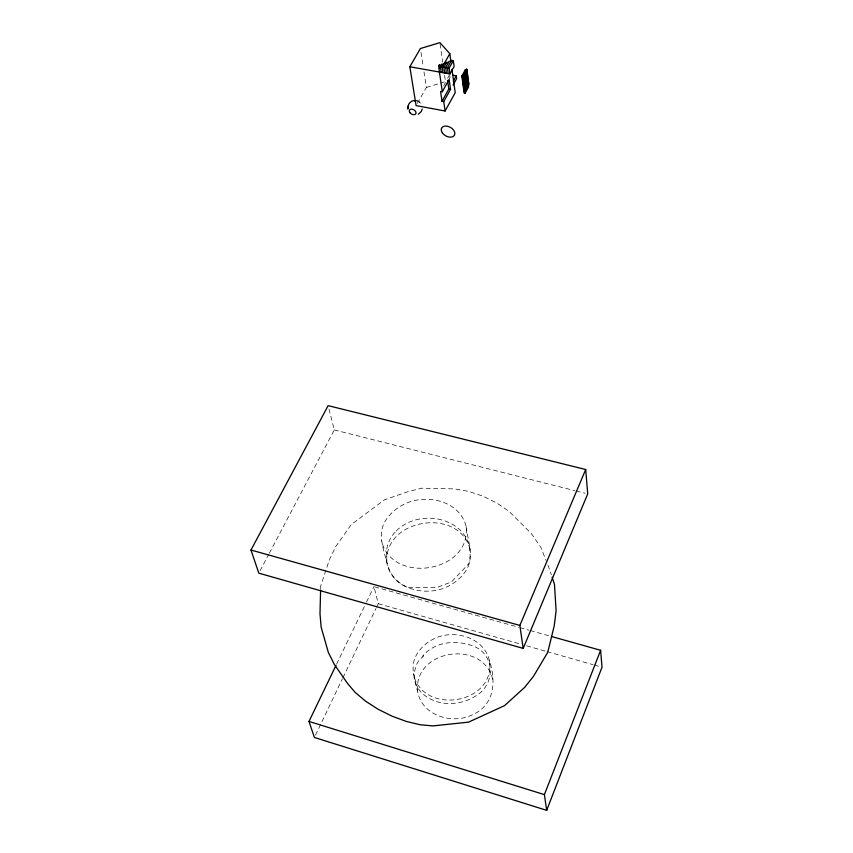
<?xml version="1.0" encoding="UTF-8"?>
<svg xmlns="http://www.w3.org/2000/svg" width="853" height="853" viewBox="0 0 853 853"><rect width="100%" height="100%" fill="white"/><g stroke="black" fill="none" stroke-linecap="round" stroke-linejoin="round"><path stroke-width="0.64" stroke-dasharray="4.26 3.2" d="M320.632 588.623L320.707 585.968L329.311 559.941L335.549 546.869L351.223 524.627L384.34 499.879L407.51 491.829L421.755 488.172L454.788 488.918L468.713 491.381L483.118 496.211L496.936 503.078L509.166 511.469L531.472 533.754L540.813 547.306L546.069 560.432M423.738 655.253L423.056 656.799C411.967 663.954 411.615 684.17 422.182 693.158C436.576 707.009 460.609 706.188 476.571 695.387C495.124 684.266 495.007 655.808 475.025 646.809C457.677 639.441 434.934 640.912 422.384 656.469M315.557 735.083L342.352 678.945M342.927 677.751L375.992 608.477M376.568 607.283L378.274 603.7L373.955 586.629L518.656 627.275M336.583 664.167L365.905 603.327M366.481 602.133L373.955 586.629M260.048 570.806L268.706 554.365M269.324 553.192L334.28 429.923L328.458 406.924M449.03 79.254L450.032 77.452L449.776 75.586M447.633 78.252L449.147 75.554M443.688 85.854L445.554 82.506M417.373 103.33L426.383 87.443L423.994 71.876M395.184 532.165C379.169 548.628 385.556 579.795 407.883 587.376L437.109 587.461L451.472 581.895L468.937 563.566C479.109 520.213 420.177 503.59 394.235 533.04M426.383 87.443L439.103 83.583M440.372 83.199L445.469 81.653L444.541 75.149M334.28 429.923L574.847 490.646M576.138 490.976L585.137 493.247M519.946 627.637L528.903 630.154M530.182 630.506L550.675 636.263M378.274 603.7L521.471 644.356M526.589 645.817L545.76 651.255M547.04 651.617L593.07 664.69M594.349 665.052L600.736 666.865M416.339 100.473L418.791 101.432L421.371 104.194M547.978 565.198L551.358 574.783M466.037 526.13C459.714 501.34 428.323 494.015 406.902 502.95C397.455 507.023 389.16 513.655 384.266 522.825C377.634 536.015 384.202 550.249 386.963 563.492C392.391 588.698 424.154 596.684 445.607 587.472C455.065 583.303 463.318 576.468 467.945 567.096C473.671 553.81 467.604 539.618 466.037 526.13C472.114 572.224 391.89 585.414 381.504 540.674M470.067 549.215C458.85 506.298 382.336 518.816 386.963 563.492M489.441 660.595C484.109 637.809 455.715 629.311 435.776 637.937C427.161 641.765 419.761 648.12 415.539 656.639C410.144 668.208 414.963 680.598 417.693 692.156C422.32 715.251 450.97 724.314 470.952 715.454C494.623 705.9 496.371 682.251 489.441 660.595C496.083 704.333 422.31 716.051 413.257 673.593M492.714 679.372C482.947 638.513 412.33 649.666 417.693 692.156M420.998 52.417L423.195 66.683M440.084 43.951L442.686 62.152M416.957 100.846A3.647 2.42 30.7 0 1 420.742 104.194"/><path stroke-width="1.28" d="M320.6 589.956L319.992 613.851L321.144 627.158L328.33 652.396L334.355 664.434L347.491 683.392L355.083 692.327L365.51 701.123L378.082 709.238L391.996 716.157L406.38 721.457L420.337 724.783L432.961 725.914L468.553 722.139L504.539 705.634L524.659 687.379L533.445 676.397L547.733 652.342L554.279 625.548L556.103 610.684L554.461 584.401L552.126 577.193M462.283 78.828L463.168 78.988L466.591 72.782L466.986 69.381L465.333 69.733L461.899 75.928L464.192 93.169L465.066 93.329L468.457 87.134L468.862 83.765L467.988 83.605L468.073 84.319M466.58 72.836L466.484 72.121L467.369 72.27L466.964 75.672L463.552 81.867L462.667 81.717M463.435 87.464L464.309 87.614L467.711 81.43L468.297 79.414L468.116 78.039L466.9 78.476L467.305 75.085M466.858 75L467.743 75.16L467.337 78.551L463.925 84.746L463.051 84.596M463.819 90.322L464.693 90.482L468.084 84.287L468.67 82.283L468.052 80.832L468.222 82.197M422.203 109.024L421.265 111.551L418.311 114.249M407.862 106.465L407.873 109.077C407.18 105.122 410.069 100.835 414.163 100.483M336.007 665.361L308.989 721.425L314.416 737.472L546.688 810.35L602.015 667.227L600.619 650.295L551.955 636.626M546.688 810.35L544.395 794.623L600.619 650.295M523.188 648.408L587.717 493.898L585.702 469.513L328.128 405.644L250.985 550.025L258.811 573.152L523.188 648.408L519.85 625.43L585.702 469.513M450.906 61.469L449.819 53.664L439.903 42.65L420.401 48.525L409.835 66.758L416.093 105.601L445.095 110.997L455.214 92.689L451.983 69.274M465.066 93.329L462.784 76.088L466.986 69.381M445.095 110.997L443.731 101.592L442.014 101.272L448.817 89.032L447.601 80.395M453.284 81.163L456.248 75.832L452.954 75.245M443.731 101.592L450.533 89.341L449.147 79.478L442.302 91.74L440.564 91.42L442.014 101.272M453.082 85.033L456.632 78.636L456.248 75.832M409.835 66.758L449.979 73.934L454.116 66.523L453.327 60.702L451.568 60.392L447.399 67.803L448.22 73.625M449.979 73.934L449.158 68.123L453.327 60.702M444.018 63.954L449.819 53.664M442.302 91.74L438.602 66.246L439.295 65.009L442.814 65.628M467.647 84.212L468.425 83.69M468.084 84.287L468.862 83.765M468.489 80.907L464.501 89.053L463.627 88.893M466.9 78.476L467.679 77.964M467.743 75.16L463.744 83.317L462.859 83.157M466.591 72.782L467.369 72.27M465.77 69.807L466.548 69.296L466.73 70.692M450.874 61.629L449.115 61.32L445.639 67.494L446.46 73.305M448.422 62.546L446.663 62.237L443.88 67.184L444.701 72.995M445.97 63.474L444.21 63.165L442.121 66.865L442.952 72.676M443.517 64.401L441.758 64.082L440.361 66.555L441.193 72.366M465.333 69.733L466.207 69.893M466.207 69.946L467.081 70.106L462.976 77.538L462.091 77.378M438.602 66.246L449.158 68.123M467.551 73.657L466.922 72.196L466.154 72.708L467.455 72.995L463.36 80.427L462.475 80.267M467.039 76.386L467.924 76.546M461.899 75.928L462.784 76.088M467.241 77.879L468.116 78.039M467.764 78.679L464.117 86.185L463.243 86.025M467.785 82.123L468.67 82.283M468.51 84.404L464.874 91.9L464 91.74M448.817 89.032L450.533 89.341M250.985 550.025L519.85 625.43M308.989 721.425L544.395 794.623M439.295 65.009L439.807 68.496M466.111 69.221L466.292 70.618M414.718 101.208A3.647 2.42 30.7 0 1 416.104 100.782M409.984 112.735A3.657 2.42 30.7 0 0 415.784 113.833A3.657 2.42 30.7 0 0 412.223 109.205A3.657 2.42 30.7 0 0 409.984 112.735M442.44 133.036A7.346 4.862 29.4 0 0 454.233 135.552A7.346 4.862 29.4 0 0 447.462 126.233A7.346 4.862 29.4 0 0 442.44 133.036"/></g></svg>
